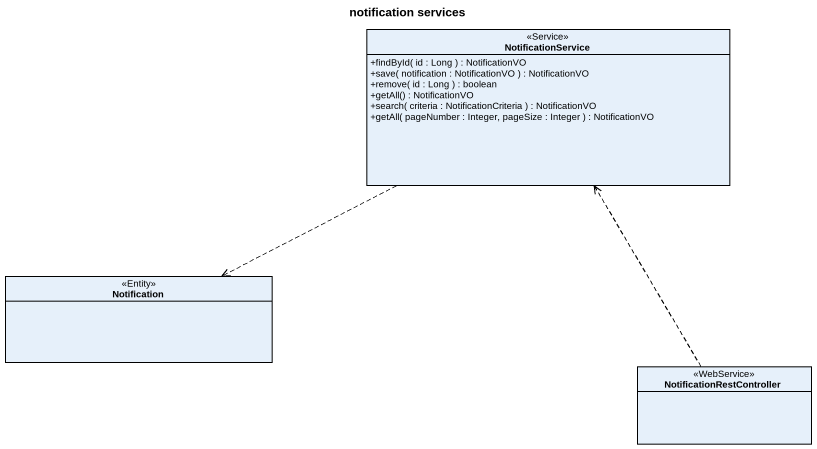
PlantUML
@startuml
title notification services
hide circle
hide empty members
skinparam classAttributeIconSize 0
class NotificationService <<Service>> {
  +findById( id : Long ) : NotificationVO
  +save( notification : NotificationVO ) : NotificationVO
  +remove( id : Long ) : boolean
  +getAll() : NotificationVO
  +search( criteria : NotificationCriteria ) : NotificationVO
  +getAll( pageNumber : Integer, pageSize : Integer ) : NotificationVO
}
class Notification <<Entity>>
class NotificationRestController <<WebService>>
NotificationService .left.> Notification
NotificationRestController .up.> NotificationService
@enduml
